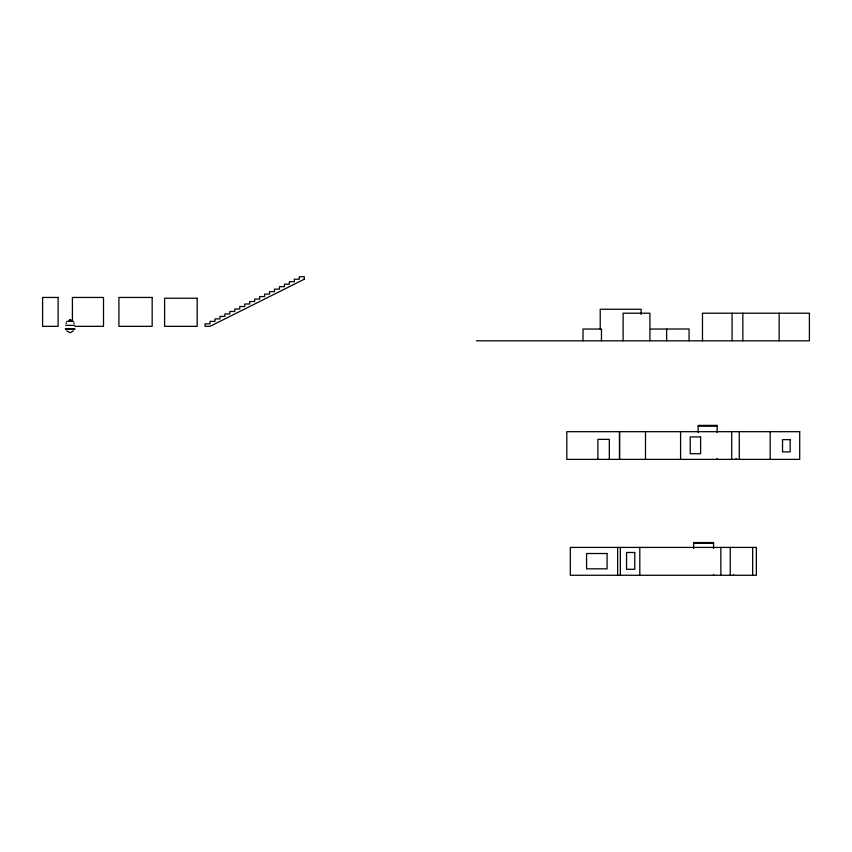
<?xml version="1.0" encoding="UTF-8"?>
<svg xmlns="http://www.w3.org/2000/svg" width="852" height="852" viewBox="0 0 852 852"><rect width="100%" height="100%" fill="white"/><g stroke="black" fill="none" stroke-linecap="round" stroke-linejoin="round"><path stroke-width="1.28" d="M66.073 323.696L66.339 322.716M73.485 330.832L70.12 332.781L66.744 330.832M69.534 319.649L70.705 319.649M69.534 319.926L70.705 319.926M69.534 320.107L70.705 320.107M69.108 320.48L71.121 320.48M69.108 321.002L71.121 321.002M66.744 321.417L73.485 321.417M65.71 325.347L74.529 325.347M74.997 326.348L103.507 326.348L103.507 297.454L72.409 297.454L72.409 321.097M65.37 328.893L74.859 328.893M650.822 329.074L689.055 328.978L689.055 340.811M65.38 329.17L74.859 329.17M476.47 340.811L809.4 340.811L809.4 313.206L702.485 313.206L702.485 340.811M698.171 426.234L717.128 426.234M693.634 543.363L713.561 543.363M73.89 322.716L74.156 323.696M779.154 313.206L779.154 340.811M770.187 431.687L770.187 459.377M752.646 547.421L752.646 575.27M742.848 313.206L742.848 340.811M739.27 431.687L739.27 459.377M736.085 458.525L736.085 459.377M733.487 574.45L733.487 575.27M732.07 313.206L732.07 340.811M731.708 431.687L731.708 459.377M730.249 547.421L730.249 575.27M720.856 547.421L720.856 575.27M717.128 432.443L717.128 425.382L698.171 425.382L698.171 432.443M717.128 458.525L717.128 459.377M713.561 548.55L713.561 542.554L693.634 542.554L693.634 548.55M713.561 574.45L713.561 575.27M680.588 431.687L680.588 459.377M666.658 328.978L666.658 340.811M649.927 340.811L649.927 313.206L623.121 313.206L623.121 340.811M645.496 431.687L645.496 459.377M641.13 314.505L641.13 309.244L600.223 309.244L600.223 328.978M639.809 547.421L639.809 575.27M620.352 547.421L620.352 575.27M619.617 431.687L619.617 459.377M619.447 431.687L619.447 459.377M617.636 547.421L617.636 575.27M609.329 459.377L609.329 439.355L597.891 439.355L597.891 459.377M601.469 340.811L601.469 329.042L583.024 329.042L583.024 340.811M304.281 279.211L209.997 326.348L205.034 326.348L205.034 323.867L209.997 323.867L209.997 321.385L214.96 321.385L214.96 318.904L219.922 318.904L219.922 316.422L224.885 316.422L224.885 313.941L229.848 313.941L229.848 311.459L234.811 311.459L234.811 308.978L239.774 308.978L239.774 306.496L244.737 306.496L244.737 304.015L249.7 304.015L249.7 301.533L254.663 301.533L254.663 299.063L259.626 299.063L259.626 296.581L264.589 296.581L264.589 294.1L269.551 294.1L269.551 291.618L274.514 291.618L274.514 289.137L279.477 289.137L279.477 286.655L284.43 286.655L284.43 284.174L289.392 284.174L289.392 281.692L294.355 281.692L294.355 279.211L299.318 279.211L299.318 276.73L304.281 276.73L304.281 279.211M58.117 297.454L42.6 297.454L42.6 326.348L58.117 326.348L58.117 297.454M152.167 297.454L118.918 297.454L118.918 326.348L152.167 326.348L152.167 297.454M197.195 298.232L164.606 298.232L164.606 326.348L197.195 326.348L197.195 298.232M799.708 431.687L566.814 431.687L566.814 459.377L799.708 459.377L799.708 431.687M700.621 436.906L690.216 436.906L690.216 453.733L700.621 453.733L700.621 436.906M790.134 439.632L782.541 439.632L782.541 451.911L790.134 451.911L790.134 439.632M756.352 547.421L570.308 547.421L570.308 575.27L756.352 575.27L756.352 547.421M634.772 552.501L626.561 552.501L626.561 569.296L634.772 569.296L634.772 552.501M607.082 553.512L586.57 553.512L586.57 568.827L607.082 568.827L607.082 553.512"/></g></svg>
